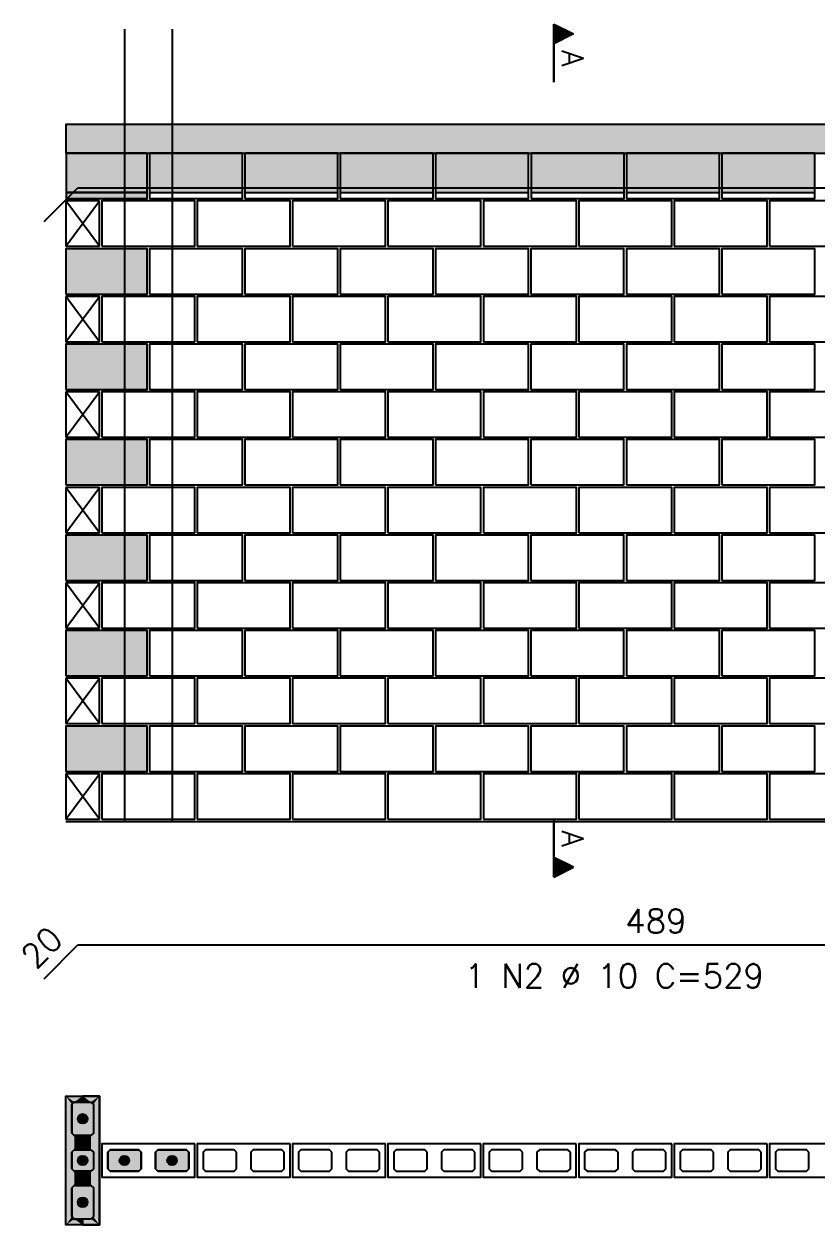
# Model space of a CAD drawing. Extents: x -1.9 to 86, y -1.5 to 61.
# Drawn here: x 6.44 to 13.08, y 9.53 to 19.6 of the extents above; entities that cross this region are included whole.
import ezdxf

# ---------------------------------------------------------------- set-up
doc = ezdxf.new("R2010")
doc.units = 0
doc.header["$MEASUREMENT"] = 0
for name, color, linetype in [('PENA_01', 1, 'CONTINUOUS'), ('PENA_02', 2, 'CONTINUOUS'), ('PENA_03', 3, 'CONTINUOUS'), ('PENA_05', 5, 'CONTINUOUS'), ('PENA_09', 254, 'CONTINUOUS'), ('PENA_11', 252, 'CONTINUOUS'), ('PENA_19', 240, 'CONTINUOUS'), ('PENA_21', 100, 'CONTINUOUS')]:
    doc.layers.add(name, color=color, linetype=linetype)
doc.styles.get("Standard").update_dxf_attribs({"font": 'ROMANS.SHX'})

msp = doc.modelspace()

# ---------------------------------------------------------------- linework, layer by layer
at = {"layer": 'PENA_01', "linetype": 'Continuous'}
for p, q in [((6.789648, 18.182325), (7.469648, 18.182325)), ((7.489648, 18.182325), (8.269648, 18.182325)), ((8.289648, 18.182325), (9.069648, 18.182325)), ((9.089648, 18.182325), (9.869648, 18.182325)), ((9.889648, 18.182325), (10.669648, 18.182325)), ((10.689648, 18.182325), (11.469648, 18.182325)), ((11.489648, 18.182325), (12.269648, 18.182325)), ((12.289648, 18.182325), (13.069648, 18.182325))]:
    msp.add_line(p, q, dxfattribs=at)
for points in [[(6.999237, 10.56145), (7.019237, 10.54145), (7.019237, 10.30145), (6.999237, 10.28145), (6.859237, 10.28145), (6.839237, 10.30145), (6.839237, 10.54145), (6.859237, 10.56145), (6.999237, 10.56145)], [(6.999237, 10.16145), (7.019237, 10.14145), (7.019237, 10.00145), (6.999237, 9.98145), (6.859237, 9.98145), (6.839237, 10.00145), (6.839237, 10.14145), (6.859237, 10.16145), (6.999237, 10.16145)], [(7.419237, 10.14145), (7.399237, 10.16145), (7.159237, 10.16145), (7.139237, 10.14145), (7.139237, 10.00145), (7.159237, 9.98145), (7.399237, 9.98145), (7.419237, 10.00145), (7.419237, 10.14145)], [(7.819237, 10.14145), (7.799237, 10.16145), (7.559237, 10.16145), (7.539237, 10.14145), (7.539237, 10.00145), (7.559237, 9.98145), (7.799237, 9.98145), (7.819237, 10.00145), (7.819237, 10.14145)], [(8.219237, 10.14145), (8.199237, 10.16145), (7.959237, 10.16145), (7.939237, 10.14145), (7.939237, 10.00145), (7.959237, 9.98145), (8.199237, 9.98145), (8.219237, 10.00145), (8.219237, 10.14145)], [(8.619237, 10.14145), (8.599237, 10.16145), (8.359237, 10.16145), (8.339237, 10.14145), (8.339237, 10.00145), (8.359237, 9.98145), (8.599237, 9.98145), (8.619237, 10.00145), (8.619237, 10.14145)], [(9.019237, 10.14145), (8.999237, 10.16145), (8.759237, 10.16145), (8.739237, 10.14145), (8.739237, 10.00145), (8.759237, 9.98145), (8.999237, 9.98145), (9.019237, 10.00145), (9.019237, 10.14145)], [(9.419237, 10.14145), (9.399237, 10.16145), (9.159237, 10.16145), (9.139237, 10.14145), (9.139237, 10.00145), (9.159237, 9.98145), (9.399237, 9.98145), (9.419237, 10.00145), (9.419237, 10.14145)], [(9.819237, 10.14145), (9.799237, 10.16145), (9.559237, 10.16145), (9.539237, 10.14145), (9.539237, 10.00145), (9.559237, 9.98145), (9.799237, 9.98145), (9.819237, 10.00145), (9.819237, 10.14145)], [(10.219237, 10.14145), (10.199237, 10.16145), (9.959237, 10.16145), (9.939237, 10.14145), (9.939237, 10.00145), (9.959237, 9.98145), (10.199237, 9.98145), (10.219237, 10.00145), (10.219237, 10.14145)], [(10.619237, 10.14145), (10.599237, 10.16145), (10.359237, 10.16145), (10.339237, 10.14145), (10.339237, 10.00145), (10.359237, 9.98145), (10.599237, 9.98145), (10.619237, 10.00145), (10.619237, 10.14145)], [(11.019237, 10.14145), (10.999237, 10.16145), (10.759237, 10.16145), (10.739237, 10.14145), (10.739237, 10.00145), (10.759237, 9.98145), (10.999237, 9.98145), (11.019237, 10.00145), (11.019237, 10.14145)], [(11.419237, 10.14145), (11.399237, 10.16145), (11.159237, 10.16145), (11.139237, 10.14145), (11.139237, 10.00145), (11.159237, 9.98145), (11.399237, 9.98145), (11.419237, 10.00145), (11.419237, 10.14145)], [(11.819237, 10.14145), (11.799237, 10.16145), (11.559237, 10.16145), (11.539237, 10.14145), (11.539237, 10.00145), (11.559237, 9.98145), (11.799237, 9.98145), (11.819237, 10.00145), (11.819237, 10.14145)], [(12.219237, 10.14145), (12.199237, 10.16145), (11.959237, 10.16145), (11.939237, 10.14145), (11.939237, 10.00145), (11.959237, 9.98145), (12.199237, 9.98145), (12.219237, 10.00145), (12.219237, 10.14145)], [(12.619237, 10.14145), (12.599237, 10.16145), (12.359237, 10.16145), (12.339237, 10.14145), (12.339237, 10.00145), (12.359237, 9.98145), (12.599237, 9.98145), (12.619237, 10.00145), (12.619237, 10.14145)], [(13.019237, 10.14145), (12.999237, 10.16145), (12.759237, 10.16145), (12.739237, 10.14145), (12.739237, 10.00145), (12.759237, 9.98145), (12.999237, 9.98145), (13.019237, 10.00145), (13.019237, 10.14145)], [(6.999237, 9.86145), (7.019237, 9.84145), (7.019237, 9.60145), (6.999237, 9.58145), (6.859237, 9.58145), (6.839237, 9.60145), (6.839237, 9.84145), (6.859237, 9.86145), (6.999237, 9.86145)]]:
    msp.add_lwpolyline(points, dxfattribs=at)
at = {"layer": 'PENA_02', "linetype": 'Continuous'}
for p, q in [((7.069237, 18.112325), (6.789237, 18.112325)), ((6.789237, 18.112325), (6.789237, 17.732325)), ((7.069237, 18.112325), (6.789237, 18.112325)), ((6.789237, 18.112325), (6.789237, 17.732325)), ((7.069237, 17.732325), (7.069237, 18.112325)), ((7.069237, 17.732325), (7.069237, 18.112325)), ((6.789237, 17.732325), (7.069237, 17.732325)), ((6.789237, 17.732325), (7.069237, 17.732325)), ((7.069237, 17.312325), (6.789237, 17.312325)), ((6.789237, 17.312325), (6.789237, 16.932325)), ((7.069237, 16.932325), (7.069237, 17.312325)), ((6.789237, 16.932325), (7.069237, 16.932325)), ((7.069237, 16.512325), (6.789237, 16.512325)), ((6.789237, 16.512325), (6.789237, 16.132325)), ((7.069237, 16.132325), (7.069237, 16.512325)), ((6.789237, 16.132325), (7.069237, 16.132325)), ((7.069237, 15.712325), (6.789237, 15.712325)), ((6.789237, 15.712325), (6.789237, 15.332325)), ((7.069237, 15.332325), (7.069237, 15.712325)), ((6.789237, 15.332325), (7.069237, 15.332325)), ((7.069237, 14.912325), (6.789237, 14.912325)), ((6.789237, 14.912325), (6.789237, 14.532325)), ((7.069237, 14.532325), (7.069237, 14.912325)), ((6.789237, 14.532325), (7.069237, 14.532325)), ((7.069237, 14.112325), (6.789237, 14.112325)), ((6.789237, 14.112325), (6.789237, 13.732325)), ((7.069237, 13.732325), (7.069237, 14.112325)), ((6.789237, 13.732325), (7.069237, 13.732325)), ((7.069237, 13.312325), (6.789237, 13.312325)), ((6.789237, 13.312325), (6.789237, 12.932325)), ((7.069237, 12.932325), (7.069237, 13.312325)), ((6.789237, 12.932325), (7.069237, 12.932325)), ((6.789237, 12.912325), (16.769648, 12.912325)), ((6.789237, 9.53145), (6.789237, 10.61145)), ((6.789237, 10.61145), (7.069237, 10.61145)), ((7.069237, 10.61145), (7.069237, 9.53145)), ((7.069237, 9.53145), (6.789237, 9.53145))]:
    msp.add_line(p, q, dxfattribs=at)
for points in [[(6.789237, 18.512325), (16.769164, 18.512325), (16.769164, 18.752325), (6.789237, 18.752325), (6.789237, 18.512325)], [(6.789648, 18.132325), (7.469648, 18.132325), (7.469648, 18.512325), (6.789648, 18.512325), (6.789648, 18.132325)], [(7.489648, 18.132325), (8.269648, 18.132325), (8.269648, 18.512325), (7.489648, 18.512325), (7.489648, 18.132325)], [(8.289648, 18.132325), (9.069648, 18.132325), (9.069648, 18.512325), (8.289648, 18.512325), (8.289648, 18.132325)], [(9.089648, 18.132325), (9.869648, 18.132325), (9.869648, 18.512325), (9.089648, 18.512325), (9.089648, 18.132325)], [(9.889648, 18.132325), (10.669648, 18.132325), (10.669648, 18.512325), (9.889648, 18.512325), (9.889648, 18.132325)], [(10.689648, 18.132325), (11.469648, 18.132325), (11.469648, 18.512325), (10.689648, 18.512325), (10.689648, 18.132325)], [(11.489648, 18.132325), (12.269648, 18.132325), (12.269648, 18.512325), (11.489648, 18.512325), (11.489648, 18.132325)], [(12.289648, 18.132325), (13.069648, 18.132325), (13.069648, 18.512325), (12.289648, 18.512325), (12.289648, 18.132325)], [(7.089648, 17.732325), (7.869648, 17.732325), (7.869648, 18.112325), (7.089648, 18.112325), (7.089648, 17.732325)], [(7.889648, 17.732325), (8.669648, 17.732325), (8.669648, 18.112325), (7.889648, 18.112325), (7.889648, 17.732325)], [(8.689648, 17.732325), (9.469648, 17.732325), (9.469648, 18.112325), (8.689648, 18.112325), (8.689648, 17.732325)], [(9.489648, 17.732325), (10.269648, 17.732325), (10.269648, 18.112325), (9.489648, 18.112325), (9.489648, 17.732325)], [(10.289648, 17.732325), (11.069648, 17.732325), (11.069648, 18.112325), (10.289648, 18.112325), (10.289648, 17.732325)], [(11.089648, 17.732325), (11.869648, 17.732325), (11.869648, 18.112325), (11.089648, 18.112325), (11.089648, 17.732325)], [(11.889648, 17.732325), (12.669648, 17.732325), (12.669648, 18.112325), (11.889648, 18.112325), (11.889648, 17.732325)], [(12.689648, 17.732325), (13.469648, 17.732325), (13.469648, 18.112325), (12.689648, 18.112325), (12.689648, 17.732325)], [(6.789237, 17.332325), (7.469237, 17.332325), (7.469237, 17.712325), (6.789237, 17.712325), (6.789237, 17.332325)], [(7.489237, 17.332325), (8.269237, 17.332325), (8.269237, 17.712325), (7.489237, 17.712325), (7.489237, 17.332325)], [(8.289237, 17.332325), (9.069237, 17.332325), (9.069237, 17.712325), (8.289237, 17.712325), (8.289237, 17.332325)], [(9.089237, 17.332325), (9.869237, 17.332325), (9.869237, 17.712325), (9.089237, 17.712325), (9.089237, 17.332325)], [(9.889237, 17.332325), (10.669237, 17.332325), (10.669237, 17.712325), (9.889237, 17.712325), (9.889237, 17.332325)], [(10.689237, 17.332325), (11.469237, 17.332325), (11.469237, 17.712325), (10.689237, 17.712325), (10.689237, 17.332325)], [(11.489237, 17.332325), (12.269237, 17.332325), (12.269237, 17.712325), (11.489237, 17.712325), (11.489237, 17.332325)], [(12.289237, 17.332325), (13.069237, 17.332325), (13.069237, 17.712325), (12.289237, 17.712325), (12.289237, 17.332325)], [(7.089648, 16.932325), (7.869648, 16.932325), (7.869648, 17.312325), (7.089648, 17.312325), (7.089648, 16.932325)], [(7.889648, 16.932325), (8.669648, 16.932325), (8.669648, 17.312325), (7.889648, 17.312325), (7.889648, 16.932325)], [(8.689648, 16.932325), (9.469648, 16.932325), (9.469648, 17.312325), (8.689648, 17.312325), (8.689648, 16.932325)], [(9.489648, 16.932325), (10.269648, 16.932325), (10.269648, 17.312325), (9.489648, 17.312325), (9.489648, 16.932325)], [(10.289648, 16.932325), (11.069648, 16.932325), (11.069648, 17.312325), (10.289648, 17.312325), (10.289648, 16.932325)], [(11.089648, 16.932325), (11.869648, 16.932325), (11.869648, 17.312325), (11.089648, 17.312325), (11.089648, 16.932325)], [(11.889648, 16.932325), (12.669648, 16.932325), (12.669648, 17.312325), (11.889648, 17.312325), (11.889648, 16.932325)], [(12.689648, 16.932325), (13.469648, 16.932325), (13.469648, 17.312325), (12.689648, 17.312325), (12.689648, 16.932325)], [(6.789237, 16.532325), (7.469237, 16.532325), (7.469237, 16.912325), (6.789237, 16.912325), (6.789237, 16.532325)], [(7.489237, 16.532325), (8.269237, 16.532325), (8.269237, 16.912325), (7.489237, 16.912325), (7.489237, 16.532325)], [(8.289237, 16.532325), (9.069237, 16.532325), (9.069237, 16.912325), (8.289237, 16.912325), (8.289237, 16.532325)], [(9.089237, 16.532325), (9.869237, 16.532325), (9.869237, 16.912325), (9.089237, 16.912325), (9.089237, 16.532325)], [(9.889237, 16.532325), (10.669237, 16.532325), (10.669237, 16.912325), (9.889237, 16.912325), (9.889237, 16.532325)], [(10.689237, 16.532325), (11.469237, 16.532325), (11.469237, 16.912325), (10.689237, 16.912325), (10.689237, 16.532325)], [(11.489237, 16.532325), (12.269237, 16.532325), (12.269237, 16.912325), (11.489237, 16.912325), (11.489237, 16.532325)], [(12.289237, 16.532325), (13.069237, 16.532325), (13.069237, 16.912325), (12.289237, 16.912325), (12.289237, 16.532325)], [(7.089648, 16.132325), (7.869648, 16.132325), (7.869648, 16.512325), (7.089648, 16.512325), (7.089648, 16.132325)], [(7.889648, 16.132325), (8.669648, 16.132325), (8.669648, 16.512325), (7.889648, 16.512325), (7.889648, 16.132325)], [(8.689648, 16.132325), (9.469648, 16.132325), (9.469648, 16.512325), (8.689648, 16.512325), (8.689648, 16.132325)], [(9.489648, 16.132325), (10.269648, 16.132325), (10.269648, 16.512325), (9.489648, 16.512325), (9.489648, 16.132325)], [(10.289648, 16.132325), (11.069648, 16.132325), (11.069648, 16.512325), (10.289648, 16.512325), (10.289648, 16.132325)], [(11.089648, 16.132325), (11.869648, 16.132325), (11.869648, 16.512325), (11.089648, 16.512325), (11.089648, 16.132325)], [(11.889648, 16.132325), (12.669648, 16.132325), (12.669648, 16.512325), (11.889648, 16.512325), (11.889648, 16.132325)], [(12.689648, 16.132325), (13.469648, 16.132325), (13.469648, 16.512325), (12.689648, 16.512325), (12.689648, 16.132325)], [(6.789237, 15.732325), (7.469237, 15.732325), (7.469237, 16.112325), (6.789237, 16.112325), (6.789237, 15.732325)], [(7.489237, 15.732325), (8.269237, 15.732325), (8.269237, 16.112325), (7.489237, 16.112325), (7.489237, 15.732325)], [(8.289237, 15.732325), (9.069237, 15.732325), (9.069237, 16.112325), (8.289237, 16.112325), (8.289237, 15.732325)], [(9.089237, 15.732325), (9.869237, 15.732325), (9.869237, 16.112325), (9.089237, 16.112325), (9.089237, 15.732325)], [(9.889237, 15.732325), (10.669237, 15.732325), (10.669237, 16.112325), (9.889237, 16.112325), (9.889237, 15.732325)], [(10.689237, 15.732325), (11.469237, 15.732325), (11.469237, 16.112325), (10.689237, 16.112325), (10.689237, 15.732325)], [(11.489237, 15.732325), (12.269237, 15.732325), (12.269237, 16.112325), (11.489237, 16.112325), (11.489237, 15.732325)], [(12.289237, 15.732325), (13.069237, 15.732325), (13.069237, 16.112325), (12.289237, 16.112325), (12.289237, 15.732325)], [(7.089648, 15.332325), (7.869648, 15.332325), (7.869648, 15.712325), (7.089648, 15.712325), (7.089648, 15.332325)], [(7.889648, 15.332325), (8.669648, 15.332325), (8.669648, 15.712325), (7.889648, 15.712325), (7.889648, 15.332325)], [(8.689648, 15.332325), (9.469648, 15.332325), (9.469648, 15.712325), (8.689648, 15.712325), (8.689648, 15.332325)], [(9.489648, 15.332325), (10.269648, 15.332325), (10.269648, 15.712325), (9.489648, 15.712325), (9.489648, 15.332325)], [(10.289648, 15.332325), (11.069648, 15.332325), (11.069648, 15.712325), (10.289648, 15.712325), (10.289648, 15.332325)], [(11.089648, 15.332325), (11.869648, 15.332325), (11.869648, 15.712325), (11.089648, 15.712325), (11.089648, 15.332325)], [(11.889648, 15.332325), (12.669648, 15.332325), (12.669648, 15.712325), (11.889648, 15.712325), (11.889648, 15.332325)], [(12.689648, 15.332325), (13.469648, 15.332325), (13.469648, 15.712325), (12.689648, 15.712325), (12.689648, 15.332325)], [(6.789237, 14.932325), (7.469237, 14.932325), (7.469237, 15.312325), (6.789237, 15.312325), (6.789237, 14.932325)], [(7.489237, 14.932325), (8.269237, 14.932325), (8.269237, 15.312325), (7.489237, 15.312325), (7.489237, 14.932325)], [(8.289237, 14.932325), (9.069237, 14.932325), (9.069237, 15.312325), (8.289237, 15.312325), (8.289237, 14.932325)], [(9.089237, 14.932325), (9.869237, 14.932325), (9.869237, 15.312325), (9.089237, 15.312325), (9.089237, 14.932325)], [(9.889237, 14.932325), (10.669237, 14.932325), (10.669237, 15.312325), (9.889237, 15.312325), (9.889237, 14.932325)], [(10.689237, 14.932325), (11.469237, 14.932325), (11.469237, 15.312325), (10.689237, 15.312325), (10.689237, 14.932325)], [(11.489237, 14.932325), (12.269237, 14.932325), (12.269237, 15.312325), (11.489237, 15.312325), (11.489237, 14.932325)], [(12.289237, 14.932325), (13.069237, 14.932325), (13.069237, 15.312325), (12.289237, 15.312325), (12.289237, 14.932325)], [(7.089648, 14.532325), (7.869648, 14.532325), (7.869648, 14.912325), (7.089648, 14.912325), (7.089648, 14.532325)], [(7.889648, 14.532325), (8.669648, 14.532325), (8.669648, 14.912325), (7.889648, 14.912325), (7.889648, 14.532325)], [(8.689648, 14.532325), (9.469648, 14.532325), (9.469648, 14.912325), (8.689648, 14.912325), (8.689648, 14.532325)], [(9.489648, 14.532325), (10.269648, 14.532325), (10.269648, 14.912325), (9.489648, 14.912325), (9.489648, 14.532325)], [(10.289648, 14.532325), (11.069648, 14.532325), (11.069648, 14.912325), (10.289648, 14.912325), (10.289648, 14.532325)], [(11.089648, 14.532325), (11.869648, 14.532325), (11.869648, 14.912325), (11.089648, 14.912325), (11.089648, 14.532325)], [(11.889648, 14.532325), (12.669648, 14.532325), (12.669648, 14.912325), (11.889648, 14.912325), (11.889648, 14.532325)], [(12.689648, 14.532325), (13.469648, 14.532325), (13.469648, 14.912325), (12.689648, 14.912325), (12.689648, 14.532325)], [(6.789237, 14.132325), (7.469237, 14.132325), (7.469237, 14.512325), (6.789237, 14.512325), (6.789237, 14.132325)], [(7.489237, 14.132325), (8.269237, 14.132325), (8.269237, 14.512325), (7.489237, 14.512325), (7.489237, 14.132325)], [(8.289237, 14.132325), (9.069237, 14.132325), (9.069237, 14.512325), (8.289237, 14.512325), (8.289237, 14.132325)], [(9.089237, 14.132325), (9.869237, 14.132325), (9.869237, 14.512325), (9.089237, 14.512325), (9.089237, 14.132325)], [(9.889237, 14.132325), (10.669237, 14.132325), (10.669237, 14.512325), (9.889237, 14.512325), (9.889237, 14.132325)], [(10.689237, 14.132325), (11.469237, 14.132325), (11.469237, 14.512325), (10.689237, 14.512325), (10.689237, 14.132325)], [(11.489237, 14.132325), (12.269237, 14.132325), (12.269237, 14.512325), (11.489237, 14.512325), (11.489237, 14.132325)], [(12.289237, 14.132325), (13.069237, 14.132325), (13.069237, 14.512325), (12.289237, 14.512325), (12.289237, 14.132325)], [(7.089648, 13.732325), (7.869648, 13.732325), (7.869648, 14.112325), (7.089648, 14.112325), (7.089648, 13.732325)], [(7.889648, 13.732325), (8.669648, 13.732325), (8.669648, 14.112325), (7.889648, 14.112325), (7.889648, 13.732325)], [(8.689648, 13.732325), (9.469648, 13.732325), (9.469648, 14.112325), (8.689648, 14.112325), (8.689648, 13.732325)], [(9.489648, 13.732325), (10.269648, 13.732325), (10.269648, 14.112325), (9.489648, 14.112325), (9.489648, 13.732325)], [(10.289648, 13.732325), (11.069648, 13.732325), (11.069648, 14.112325), (10.289648, 14.112325), (10.289648, 13.732325)], [(11.089648, 13.732325), (11.869648, 13.732325), (11.869648, 14.112325), (11.089648, 14.112325), (11.089648, 13.732325)], [(11.889648, 13.732325), (12.669648, 13.732325), (12.669648, 14.112325), (11.889648, 14.112325), (11.889648, 13.732325)], [(12.689648, 13.732325), (13.469648, 13.732325), (13.469648, 14.112325), (12.689648, 14.112325), (12.689648, 13.732325)], [(6.789237, 13.332325), (7.469237, 13.332325), (7.469237, 13.712325), (6.789237, 13.712325), (6.789237, 13.332325)], [(7.489237, 13.332325), (8.269237, 13.332325), (8.269237, 13.712325), (7.489237, 13.712325), (7.489237, 13.332325)], [(8.289237, 13.332325), (9.069237, 13.332325), (9.069237, 13.712325), (8.289237, 13.712325), (8.289237, 13.332325)], [(9.089237, 13.332325), (9.869237, 13.332325), (9.869237, 13.712325), (9.089237, 13.712325), (9.089237, 13.332325)], [(9.889237, 13.332325), (10.669237, 13.332325), (10.669237, 13.712325), (9.889237, 13.712325), (9.889237, 13.332325)], [(10.689237, 13.332325), (11.469237, 13.332325), (11.469237, 13.712325), (10.689237, 13.712325), (10.689237, 13.332325)], [(11.489237, 13.332325), (12.269237, 13.332325), (12.269237, 13.712325), (11.489237, 13.712325), (11.489237, 13.332325)], [(12.289237, 13.332325), (13.069237, 13.332325), (13.069237, 13.712325), (12.289237, 13.712325), (12.289237, 13.332325)], [(7.089648, 12.932325), (7.869648, 12.932325), (7.869648, 13.312325), (7.089648, 13.312325), (7.089648, 12.932325)], [(7.889648, 12.932325), (8.669648, 12.932325), (8.669648, 13.312325), (7.889648, 13.312325), (7.889648, 12.932325)], [(8.689648, 12.932325), (9.469648, 12.932325), (9.469648, 13.312325), (8.689648, 13.312325), (8.689648, 12.932325)], [(9.489648, 12.932325), (10.269648, 12.932325), (10.269648, 13.312325), (9.489648, 13.312325), (9.489648, 12.932325)], [(10.289648, 12.932325), (11.069648, 12.932325), (11.069648, 13.312325), (10.289648, 13.312325), (10.289648, 12.932325)], [(11.089648, 12.932325), (11.869648, 12.932325), (11.869648, 13.312325), (11.089648, 13.312325), (11.089648, 12.932325)], [(11.889648, 12.932325), (12.669648, 12.932325), (12.669648, 13.312325), (11.889648, 13.312325), (11.889648, 12.932325)], [(12.689648, 12.932325), (13.469648, 12.932325), (13.469648, 13.312325), (12.689648, 13.312325), (12.689648, 12.932325)], [(7.869237, 10.21145), (7.089237, 10.21145), (7.089237, 9.93145), (7.869237, 9.93145), (7.869237, 10.21145)], [(8.669237, 10.21145), (7.889237, 10.21145), (7.889237, 9.93145), (8.669237, 9.93145), (8.669237, 10.21145)], [(9.469237, 10.21145), (8.689237, 10.21145), (8.689237, 9.93145), (9.469237, 9.93145), (9.469237, 10.21145)], [(10.269237, 10.21145), (9.489237, 10.21145), (9.489237, 9.93145), (10.269237, 9.93145), (10.269237, 10.21145)], [(11.069237, 10.21145), (10.289237, 10.21145), (10.289237, 9.93145), (11.069237, 9.93145), (11.069237, 10.21145)], [(11.869237, 10.21145), (11.089237, 10.21145), (11.089237, 9.93145), (11.869237, 9.93145), (11.869237, 10.21145)], [(12.669237, 10.21145), (11.889237, 10.21145), (11.889237, 9.93145), (12.669237, 9.93145), (12.669237, 10.21145)], [(13.469237, 10.21145), (12.689237, 10.21145), (12.689237, 9.93145), (13.469237, 9.93145), (13.469237, 10.21145)]]:
    msp.add_lwpolyline(points, dxfattribs=at)
at = {"layer": 'PENA_03', "linetype": 'Continuous'}
for p, q in [((10.881183, 19.108682), (10.881183, 19.595064)), ((10.881183, 19.595064), (11.047116, 19.512098)), ((10.881878, 19.593936), (11.045555, 19.512098)), ((10.881879, 19.593936), (10.881879, 19.430259)), ((10.893947, 19.588682), (10.893947, 19.435513)), ((10.906711, 19.5823), (10.906711, 19.441895)), ((10.919475, 19.575918), (10.919475, 19.448277)), ((10.932239, 19.569536), (10.932239, 19.454659)), ((10.945003, 19.563154), (10.945003, 19.461041)), ((10.957767, 19.556772), (10.957767, 19.467423)), ((10.970531, 19.55039), (10.970531, 19.473805)), ((10.983295, 19.544008), (10.983295, 19.480187)), ((10.996059, 19.537626), (10.996059, 19.486569)), ((11.008823, 19.531244), (11.008823, 19.492951)), ((11.021588, 19.524862), (11.021588, 19.499333)), ((11.047116, 19.512098), (10.881878, 19.429479)), ((11.045555, 19.512098), (10.881879, 19.430259)), ((10.881879, 19.429479), (10.881879, 19.108682)), ((11.034352, 19.51848), (11.034352, 19.505716)), ((6.789237, 17.732325), (7.069237, 18.112325)), ((7.069237, 17.732325), (6.789237, 18.112325)), ((6.789237, 17.732325), (7.069237, 18.112325)), ((7.069237, 17.732325), (6.789237, 18.112325)), ((6.789237, 16.932325), (7.069237, 17.312325)), ((7.069237, 16.932325), (6.789237, 17.312325)), ((6.789237, 16.132325), (7.069237, 16.512325)), ((7.069237, 16.132325), (6.789237, 16.512325)), ((6.789237, 15.332325), (7.069237, 15.712325)), ((7.069237, 15.332325), (6.789237, 15.712325)), ((6.789237, 14.532325), (7.069237, 14.912325)), ((7.069237, 14.532325), (6.789237, 14.912325)), ((6.789237, 13.732325), (7.069237, 14.112325)), ((7.069237, 13.732325), (6.789237, 14.112325)), ((6.789237, 12.932325), (7.069237, 13.312325)), ((7.069237, 12.932325), (6.789237, 13.312325)), ((10.881183, 12.932325), (10.881183, 12.445943)), ((10.881879, 12.611528), (10.881879, 12.932325)), ((11.047116, 12.528909), (10.881878, 12.611528)), ((10.881879, 12.447071), (10.881879, 12.610748)), ((11.045555, 12.528909), (10.881879, 12.610748)), ((10.893947, 12.452325), (10.893947, 12.605494)), ((10.906711, 12.458707), (10.906711, 12.599112)), ((10.919475, 12.465089), (10.919475, 12.59273)), ((10.932239, 12.471471), (10.932239, 12.586348)), ((10.945003, 12.477853), (10.945003, 12.579966)), ((10.881183, 12.445943), (11.047116, 12.528909)), ((10.881878, 12.447071), (11.045555, 12.528909)), ((10.957767, 12.484235), (10.957767, 12.573584)), ((10.970531, 12.490617), (10.970531, 12.567202)), ((10.983295, 12.496999), (10.983295, 12.56082)), ((10.996059, 12.503381), (10.996059, 12.554438)), ((11.008823, 12.509763), (11.008823, 12.548056)), ((11.021588, 12.516145), (11.021588, 12.541674)), ((11.034352, 12.522527), (11.034352, 12.535291))]:
    msp.add_line(p, q, dxfattribs=at)
for points in [[(6.859237, 10.28145), (6.839237, 10.30145), (6.839237, 10.54145), (6.859237, 10.56145), (6.999237, 10.56145), (7.019237, 10.54145), (7.019237, 10.30145), (6.999237, 10.28145), (6.859237, 10.28145)], [(7.019237, 10.00145), (6.999237, 9.98145), (6.859237, 9.98145), (6.839237, 10.00145), (6.839237, 10.14145), (6.859237, 10.16145), (6.999237, 10.16145), (7.019237, 10.14145), (7.019237, 10.00145)], [(7.419237, 10.00145), (7.399237, 9.98145), (7.159237, 9.98145), (7.139237, 10.00145), (7.139237, 10.14145), (7.159237, 10.16145), (7.399237, 10.16145), (7.419237, 10.14145), (7.419237, 10.00145)], [(7.819237, 10.00145), (7.799237, 9.98145), (7.559237, 9.98145), (7.539237, 10.00145), (7.539237, 10.14145), (7.559237, 10.16145), (7.799237, 10.16145), (7.819237, 10.14145), (7.819237, 10.00145)], [(6.859237, 9.58145), (6.839237, 9.60145), (6.839237, 9.84145), (6.859237, 9.86145), (6.999237, 9.86145), (7.019237, 9.84145), (7.019237, 9.60145), (6.999237, 9.58145), (6.859237, 9.58145)]]:
    msp.add_lwpolyline(points, dxfattribs=at)
for centre in [(6.929237, 10.42145), (6.929237, 10.07145), (7.279237, 10.07145), (7.679237, 10.07145), (6.929237, 9.72145)]:
    msp.add_circle(centre, 0.04, dxfattribs=at)
for points in [[(6.969237, 10.42145), (6.909237, 10.456091), (6.89165, 10.435131)], [(6.969237, 10.42145), (6.89165, 10.435131), (6.89165, 10.407769)], [(6.969237, 10.42145), (6.89165, 10.407769), (6.909237, 10.386809)], [(6.969237, 10.42145), (6.936183, 10.460842), (6.909237, 10.456091)], [(6.969237, 10.42145), (6.909237, 10.386809), (6.936183, 10.382057)], [(6.969237, 10.42145), (6.959879, 10.447161), (6.936183, 10.460842)], [(6.969237, 10.42145), (6.936183, 10.382057), (6.959879, 10.395738)], [(6.969237, 10.42145), (6.959879, 10.395738), (6.969237, 10.42145)], [(6.969237, 10.07145), (6.909237, 10.106091), (6.89165, 10.085131)], [(6.969237, 10.07145), (6.89165, 10.085131), (6.89165, 10.057769)], [(6.969237, 10.07145), (6.89165, 10.057769), (6.909237, 10.036809)], [(6.969237, 10.07145), (6.936183, 10.110842), (6.909237, 10.106091)], [(6.969237, 10.07145), (6.909237, 10.036809), (6.936183, 10.032057)], [(6.969237, 10.07145), (6.959879, 10.097161), (6.936183, 10.110842)], [(6.969237, 10.07145), (6.936183, 10.032057), (6.959879, 10.045738)], [(6.969237, 10.07145), (6.959879, 10.045738), (6.969237, 10.07145)], [(7.319237, 10.07145), (7.259237, 10.106091), (7.24165, 10.085131)], [(7.319237, 10.07145), (7.24165, 10.085131), (7.24165, 10.057769)], [(7.319237, 10.07145), (7.24165, 10.057769), (7.259237, 10.036809)], [(7.319237, 10.07145), (7.286183, 10.110842), (7.259237, 10.106091)], [(7.319237, 10.07145), (7.259237, 10.036809), (7.286183, 10.032057)], [(7.319237, 10.07145), (7.309879, 10.097161), (7.286183, 10.110842)], [(7.319237, 10.07145), (7.286183, 10.032057), (7.309879, 10.045738)], [(7.319237, 10.07145), (7.309879, 10.045738), (7.319237, 10.07145)], [(7.719237, 10.07145), (7.659237, 10.106091), (7.64165, 10.085131)], [(7.719237, 10.07145), (7.64165, 10.085131), (7.64165, 10.057769)], [(7.719237, 10.07145), (7.64165, 10.057769), (7.659237, 10.036809)], [(7.719237, 10.07145), (7.686183, 10.110842), (7.659237, 10.106091)], [(7.719237, 10.07145), (7.659237, 10.036809), (7.686183, 10.032057)], [(7.719237, 10.07145), (7.709879, 10.097161), (7.686183, 10.110842)], [(7.719237, 10.07145), (7.686183, 10.032057), (7.709879, 10.045738)], [(7.719237, 10.07145), (7.709879, 10.045738), (7.719237, 10.07145)], [(6.969237, 9.72145), (6.909237, 9.756091), (6.89165, 9.735131)], [(6.969237, 9.72145), (6.89165, 9.735131), (6.89165, 9.707769)], [(6.969237, 9.72145), (6.89165, 9.707769), (6.909237, 9.686809)], [(6.969237, 9.72145), (6.936183, 9.760842), (6.909237, 9.756091)], [(6.969237, 9.72145), (6.909237, 9.686809), (6.936183, 9.682057)], [(6.969237, 9.72145), (6.959879, 9.747161), (6.936183, 9.760842)], [(6.969237, 9.72145), (6.936183, 9.682057), (6.959879, 9.695738)], [(6.969237, 9.72145), (6.959879, 9.695738), (6.969237, 9.72145)]]:
    msp.add_solid(points, dxfattribs=at)
at = {"layer": 'PENA_05', "linetype": 'Continuous'}
for p, q in [((6.606395, 17.939115), (6.889237, 18.221957)), ((6.889237, 18.221957), (16.669478, 18.222385)), ((6.606395, 11.595176), (6.889237, 11.878018)), ((6.889237, 11.878018), (16.669478, 11.878446))]:
    msp.add_line(p, q, dxfattribs=at)
for points in [[(7.279237, 19.552325), (7.279237, 12.912325)], [(7.679237, 19.552325), (7.679237, 12.912325)]]:
    msp.add_lwpolyline(points, dxfattribs=at)
at = {"layer": 'PENA_09', "linetype": 'Continuous'}
for points in [[(6.789648, 18.182325), (7.469648, 18.182325), (7.469648, 18.512325), (6.789648, 18.512325), (6.789648, 18.182325)], [(7.489648, 18.182325), (8.269648, 18.182325), (8.269648, 18.512325), (7.489648, 18.512325), (7.489648, 18.182325)], [(8.289648, 18.182325), (9.069648, 18.182325), (9.069648, 18.512325), (8.289648, 18.512325), (8.289648, 18.182325)], [(9.089648, 18.182325), (9.869648, 18.182325), (9.869648, 18.512325), (9.089648, 18.512325), (9.089648, 18.182325)], [(9.889648, 18.182325), (10.669648, 18.182325), (10.669648, 18.512325), (9.889648, 18.512325), (9.889648, 18.182325)], [(10.689648, 18.182325), (11.469648, 18.182325), (11.469648, 18.512325), (10.689648, 18.512325), (10.689648, 18.182325)], [(11.489648, 18.182325), (12.269648, 18.182325), (12.269648, 18.512325), (11.489648, 18.512325), (11.489648, 18.182325)], [(12.289648, 18.182325), (13.069648, 18.182325), (13.069648, 18.512325), (12.289648, 18.512325), (12.289648, 18.182325)]]:
    msp.add_lwpolyline(points, dxfattribs=at)
for points in [[(6.789648, 18.182325), (7.469648, 18.182325), (7.469648, 18.512325)], [(6.789648, 18.182325), (7.469648, 18.512325), (6.789648, 18.512325)], [(6.789648, 18.182325), (6.789648, 18.512325), (6.789648, 18.182325)], [(7.489648, 18.182325), (8.269648, 18.182325), (8.269648, 18.512325)], [(7.489648, 18.182325), (8.269648, 18.512325), (7.489648, 18.512325)], [(7.489648, 18.182325), (7.489648, 18.512325), (7.489648, 18.182325)], [(8.289648, 18.182325), (9.069648, 18.182325), (9.069648, 18.512325)], [(8.289648, 18.182325), (9.069648, 18.512325), (8.289648, 18.512325)], [(8.289648, 18.182325), (8.289648, 18.512325), (8.289648, 18.182325)], [(9.089648, 18.182325), (9.869648, 18.182325), (9.869648, 18.512325)], [(9.089648, 18.182325), (9.869648, 18.512325), (9.089648, 18.512325)], [(9.089648, 18.182325), (9.089648, 18.512325), (9.089648, 18.182325)], [(9.889648, 18.182325), (10.669648, 18.182325), (10.669648, 18.512325)], [(9.889648, 18.182325), (10.669648, 18.512325), (9.889648, 18.512325)], [(9.889648, 18.182325), (9.889648, 18.512325), (9.889648, 18.182325)], [(10.689648, 18.182325), (11.469648, 18.182325), (11.469648, 18.512325)], [(10.689648, 18.182325), (11.469648, 18.512325), (10.689648, 18.512325)], [(10.689648, 18.182325), (10.689648, 18.512325), (10.689648, 18.182325)], [(11.489648, 18.182325), (12.269648, 18.182325), (12.269648, 18.512325)], [(11.489648, 18.182325), (12.269648, 18.512325), (11.489648, 18.512325)], [(11.489648, 18.182325), (11.489648, 18.512325), (11.489648, 18.182325)], [(12.289648, 18.182325), (13.069648, 18.182325), (13.069648, 18.512325)], [(12.289648, 18.182325), (13.069648, 18.512325), (12.289648, 18.512325)], [(12.289648, 18.182325), (12.289648, 18.512325), (12.289648, 18.182325)]]:
    msp.add_solid(points, dxfattribs=at)
at = {"layer": 'PENA_11', "linetype": 'Continuous'}
for points in [[(6.789237, 18.512325), (16.769164, 18.512325), (16.769164, 18.752325)], [(6.789237, 18.512325), (16.769164, 18.752325), (6.789237, 18.752325)], [(6.789237, 18.512325), (6.789237, 18.752325), (6.789237, 18.512325)], [(6.859237, 10.28145), (6.839237, 10.54145), (6.859237, 10.56145)], [(6.859237, 10.28145), (6.839237, 10.30145), (6.839237, 10.54145)], [(6.859237, 10.28145), (6.859237, 10.56145), (6.999237, 10.56145)], [(6.859237, 10.28145), (6.999237, 10.56145), (7.019237, 10.54145)], [(6.859237, 10.28145), (7.019237, 10.54145), (7.019237, 10.30145)], [(6.859237, 10.28145), (7.019237, 10.30145), (6.999237, 10.28145)], [(6.859237, 10.28145), (6.999237, 10.28145), (6.859237, 10.28145)], [(7.019237, 10.00145), (6.839237, 10.14145), (6.859237, 10.16145)], [(7.019237, 10.00145), (6.839237, 10.00145), (6.839237, 10.14145)], [(7.019237, 10.00145), (6.859237, 10.16145), (6.999237, 10.16145)], [(7.019237, 10.00145), (6.999237, 10.16145), (7.019237, 10.14145)], [(7.019237, 10.00145), (7.019237, 10.14145), (7.019237, 10.00145)], [(7.419237, 10.00145), (7.139237, 10.14145), (7.159237, 10.16145)], [(7.419237, 10.00145), (7.139237, 10.00145), (7.139237, 10.14145)], [(7.419237, 10.00145), (7.159237, 10.16145), (7.399237, 10.16145)], [(7.419237, 10.00145), (7.399237, 10.16145), (7.419237, 10.14145)], [(7.419237, 10.00145), (7.419237, 10.14145), (7.419237, 10.00145)], [(7.819237, 10.00145), (7.539237, 10.14145), (7.559237, 10.16145)], [(7.819237, 10.00145), (7.539237, 10.00145), (7.539237, 10.14145)], [(7.819237, 10.00145), (7.559237, 10.16145), (7.799237, 10.16145)], [(7.819237, 10.00145), (7.799237, 10.16145), (7.819237, 10.14145)], [(7.819237, 10.00145), (7.819237, 10.14145), (7.819237, 10.00145)], [(7.019237, 10.00145), (6.859237, 9.98145), (6.839237, 10.00145)], [(7.019237, 10.00145), (6.999237, 9.98145), (6.859237, 9.98145)], [(7.419237, 10.00145), (7.159237, 9.98145), (7.139237, 10.00145)], [(7.419237, 10.00145), (7.399237, 9.98145), (7.159237, 9.98145)], [(7.819237, 10.00145), (7.559237, 9.98145), (7.539237, 10.00145)], [(7.819237, 10.00145), (7.799237, 9.98145), (7.559237, 9.98145)], [(6.859237, 9.58145), (6.839237, 9.84145), (6.859237, 9.86145)], [(6.859237, 9.58145), (6.839237, 9.60145), (6.839237, 9.84145)], [(6.859237, 9.58145), (6.859237, 9.86145), (6.999237, 9.86145)], [(6.859237, 9.58145), (6.999237, 9.86145), (7.019237, 9.84145)], [(6.859237, 9.58145), (7.019237, 9.84145), (7.019237, 9.60145)], [(6.859237, 9.58145), (7.019237, 9.60145), (6.999237, 9.58145)], [(6.859237, 9.58145), (6.999237, 9.58145), (6.859237, 9.58145)]]:
    msp.add_solid(points, dxfattribs=at)
at = {"layer": 'PENA_19', "linetype": 'Continuous'}
for points in [[(6.929237, 10.61145), (6.929237, 10.56145), (6.859237, 10.56145), (6.839237, 10.54145), (6.839237, 10.30145), (6.859237, 10.28145), (6.929237, 10.28145), (6.929237, 10.16145), (6.859237, 10.16145), (6.839237, 10.14145), (6.839237, 10.00145), (6.859237, 9.98145), (6.929237, 9.98145), (6.929237, 9.86145), (6.859237, 9.86145), (6.839237, 9.84145), (6.839237, 9.60145), (6.859237, 9.58145), (6.929237, 9.58145), (6.929237, 9.53145), (6.789237, 9.53145), (6.789237, 10.61145), (6.929237, 10.61145)], [(6.929237, 10.61145), (6.929237, 10.56145), (6.999237, 10.56145), (7.019237, 10.54145), (7.019237, 10.30145), (6.999237, 10.28145), (6.929237, 10.28145), (6.929237, 10.16145), (6.999237, 10.16145), (7.019237, 10.14145), (7.019237, 10.00145), (6.999237, 9.98145), (6.929237, 9.98145), (6.929237, 9.86145), (6.999237, 9.86145), (7.019237, 9.84145), (7.019237, 9.60145), (6.999237, 9.58145), (6.929237, 9.58145), (6.929237, 9.53145), (7.069237, 9.53145), (7.069237, 10.61145), (6.929237, 10.61145)]]:
    msp.add_lwpolyline(points, dxfattribs=at)
for points in [[(6.859237, 10.56145), (6.839237, 10.54145), (6.789237, 10.61145)], [(6.859237, 10.56145), (6.789237, 10.61145), (6.929237, 10.61145)], [(6.789237, 10.61145), (6.839237, 10.54145), (6.789237, 9.53145)], [(6.859237, 10.56145), (6.929237, 10.61145), (6.929237, 10.56145)], [(6.929237, 10.61145), (6.999237, 10.56145), (7.069237, 10.61145)], [(6.929237, 10.61145), (6.929237, 10.56145), (6.999237, 10.56145)], [(7.069237, 10.61145), (6.999237, 10.56145), (7.019237, 10.54145)], [(7.069237, 10.61145), (7.019237, 10.54145), (7.069237, 9.53145)], [(6.789237, 9.53145), (6.839237, 10.54145), (6.839237, 9.60145)], [(6.839237, 9.60145), (6.839237, 10.54145), (6.839237, 10.30145)], [(7.069237, 9.53145), (7.019237, 10.54145), (7.019237, 10.30145)], [(6.839237, 10.30145), (6.839237, 9.60145), (6.839237, 10.14145)], [(6.859237, 10.28145), (6.839237, 10.14145), (6.839237, 10.30145)], [(6.859237, 10.16145), (6.839237, 10.14145), (6.859237, 10.28145)], [(6.859237, 10.16145), (6.859237, 10.28145), (6.929237, 10.28145)], [(6.859237, 10.16145), (6.929237, 10.28145), (6.929237, 10.16145)], [(6.999237, 10.28145), (6.929237, 10.28145), (6.999237, 10.16145)], [(6.929237, 10.28145), (6.929237, 10.16145), (6.999237, 10.16145)], [(7.019237, 10.14145), (7.019237, 10.30145), (6.999237, 10.28145)], [(7.019237, 10.14145), (6.999237, 10.28145), (6.999237, 10.16145)], [(7.069237, 9.53145), (7.019237, 10.30145), (7.019237, 10.14145)], [(6.839237, 10.14145), (6.839237, 9.60145), (6.839237, 10.00145)], [(7.019237, 10.00145), (7.069237, 9.53145), (7.019237, 10.14145)], [(6.839237, 9.60145), (6.839237, 9.84145), (6.839237, 10.00145)], [(6.859237, 9.98145), (6.839237, 9.84145), (6.839237, 10.00145)], [(6.859237, 9.98145), (6.859237, 9.86145), (6.839237, 9.84145)], [(6.929237, 9.98145), (6.859237, 9.86145), (6.859237, 9.98145)], [(6.929237, 9.98145), (6.929237, 9.86145), (6.859237, 9.86145)], [(6.929237, 9.98145), (6.999237, 9.86145), (6.999237, 9.98145)], [(6.999237, 9.86145), (6.929237, 9.98145), (6.929237, 9.86145)], [(6.999237, 9.98145), (7.019237, 9.84145), (7.019237, 10.00145)], [(6.999237, 9.86145), (7.019237, 9.84145), (6.999237, 9.98145)], [(7.019237, 9.84145), (7.069237, 9.53145), (7.019237, 10.00145)], [(7.069237, 9.53145), (7.019237, 9.84145), (7.019237, 9.60145)], [(6.859237, 9.58145), (6.789237, 9.53145), (6.839237, 9.60145)], [(6.929237, 9.53145), (6.789237, 9.53145), (6.859237, 9.58145)], [(6.929237, 9.58145), (6.929237, 9.53145), (6.859237, 9.58145)], [(7.069237, 9.53145), (6.999237, 9.58145), (6.929237, 9.58145)], [(7.069237, 9.53145), (6.929237, 9.58145), (6.929237, 9.53145)], [(7.069237, 9.53145), (7.019237, 9.60145), (6.999237, 9.58145)]]:
    msp.add_solid(points, dxfattribs=at)
at = {"layer": 'PENA_21', "linetype": 'Continuous'}
for points in [[(6.789648, 18.132325), (7.469648, 18.132325), (7.469648, 18.182325), (6.789648, 18.182325), (6.789648, 18.132325)], [(6.789237, 17.332325), (7.469237, 17.332325), (7.469237, 17.712325), (6.789237, 17.712325), (6.789237, 17.332325)], [(6.789237, 16.532325), (7.469237, 16.532325), (7.469237, 16.912325), (6.789237, 16.912325), (6.789237, 16.532325)], [(6.789237, 15.732325), (7.469237, 15.732325), (7.469237, 16.112325), (6.789237, 16.112325), (6.789237, 15.732325)], [(6.789237, 14.932325), (7.469237, 14.932325), (7.469237, 15.312325), (6.789237, 15.312325), (6.789237, 14.932325)], [(6.789237, 14.132325), (7.469237, 14.132325), (7.469237, 14.512325), (6.789237, 14.512325), (6.789237, 14.132325)], [(6.789237, 13.332325), (7.469237, 13.332325), (7.469237, 13.712325), (6.789237, 13.712325), (6.789237, 13.332325)]]:
    msp.add_lwpolyline(points, dxfattribs=at)
for points in [[(6.789648, 18.132325), (7.469648, 18.132325), (7.469648, 18.182325)], [(6.789648, 18.132325), (7.469648, 18.182325), (6.789648, 18.182325)], [(6.789648, 18.132325), (6.789648, 18.182325), (6.789648, 18.132325)], [(6.789237, 17.332325), (7.469237, 17.332325), (7.469237, 17.712325)], [(6.789237, 17.332325), (7.469237, 17.712325), (6.789237, 17.712325)], [(6.789237, 17.332325), (6.789237, 17.712325), (6.789237, 17.332325)], [(6.789237, 16.532325), (7.469237, 16.532325), (7.469237, 16.912325)], [(6.789237, 16.532325), (7.469237, 16.912325), (6.789237, 16.912325)], [(6.789237, 16.532325), (6.789237, 16.912325), (6.789237, 16.532325)], [(6.789237, 15.732325), (7.469237, 15.732325), (7.469237, 16.112325)], [(6.789237, 15.732325), (7.469237, 16.112325), (6.789237, 16.112325)], [(6.789237, 15.732325), (6.789237, 16.112325), (6.789237, 15.732325)], [(6.789237, 14.932325), (7.469237, 14.932325), (7.469237, 15.312325)], [(6.789237, 14.932325), (7.469237, 15.312325), (6.789237, 15.312325)], [(6.789237, 14.932325), (6.789237, 15.312325), (6.789237, 14.932325)], [(6.789237, 14.132325), (7.469237, 14.132325), (7.469237, 14.512325)], [(6.789237, 14.132325), (7.469237, 14.512325), (6.789237, 14.512325)], [(6.789237, 14.132325), (6.789237, 14.512325), (6.789237, 14.132325)], [(6.789237, 13.332325), (7.469237, 13.332325), (7.469237, 13.712325)], [(6.789237, 13.332325), (7.469237, 13.712325), (6.789237, 13.712325)], [(6.789237, 13.332325), (6.789237, 13.712325), (6.789237, 13.332325)]]:
    msp.add_solid(points, dxfattribs=at)

# ---------------------------------------------------------------- texts
at = {"layer": 'PENA_03', "linetype": 'Continuous'}
for s, height, rotation, p in [('A', 0.18, 270, (10.948212, 19.376665)), ('A', 0.18, 270, (10.948212, 12.835771)), ('489', 0.2, 0.002504, (11.479353, 11.978219)), ('20', 0.2, 45, (6.535684, 11.665886))]:
    msp.add_text(s, height=height, rotation=rotation, dxfattribs=at).set_placement(p)
msp.add_text('1 N2 %%c 10 C=529', height=0.2, dxfattribs=at).set_placement((10.132008, 11.518872))

doc.saveas('drawing.dxf')
